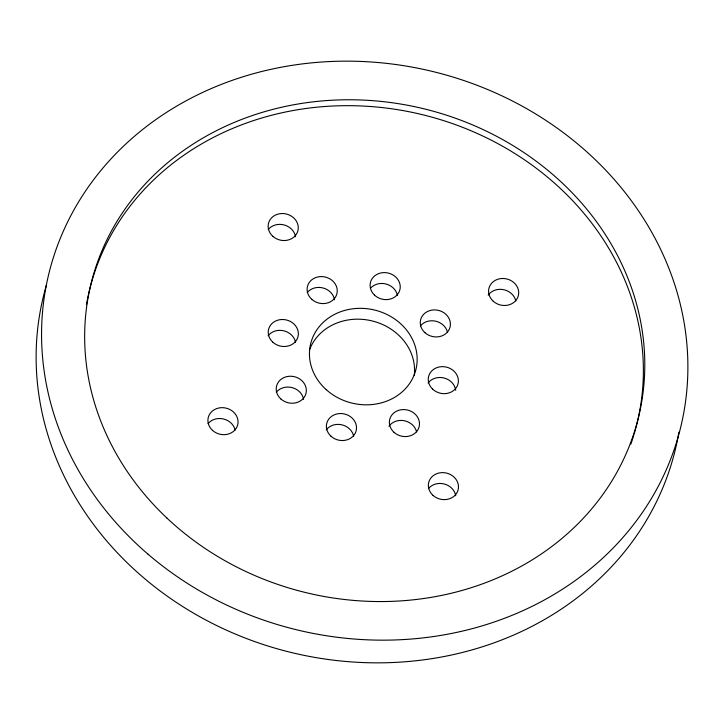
<?xml version="1.0" encoding="UTF-8"?>
<svg xmlns="http://www.w3.org/2000/svg" width="724" height="724" viewBox="0 0 724 724"><rect width="100%" height="100%" fill="white"/><g stroke="black" fill="none" stroke-linecap="round" stroke-linejoin="round"><path stroke-width="1.09" d="M309.555 349.737A54.182 47.884 13.5 0 1 372.154 320.931A54.182 47.884 13.5 0 1 414.237 375.385M428.101 382.96A15.168 13.412 13.5 0 1 444.228 378.055A15.168 13.412 13.5 0 1 455.704 390.272M420.391 325.891A15.168 13.412 13.5 0 1 435.785 321.212A15.168 13.412 13.5 0 1 447.495 332.271M370.489 288.252A15.168 13.412 13.5 0 1 386.073 284.016A15.168 13.412 13.5 0 1 397.413 295.383M307.229 292.55A15.168 13.412 13.5 0 1 323.094 287.989A15.168 13.412 13.5 0 1 334.506 299.772M268.079 335.809A15.168 13.412 13.5 0 1 283.736 330.796A15.168 13.412 13.5 0 1 295.537 342.271M276.324 392.209A15.168 13.412 13.5 0 1 292.179 387.639A15.168 13.412 13.5 0 1 303.591 399.431M326.234 429.857A15.168 13.412 13.5 0 1 341.891 424.834A15.168 13.412 13.5 0 1 353.692 436.319M388.96 426.228A15.168 13.412 13.5 0 1 404.408 420.762A15.168 13.412 13.5 0 1 416.59 431.92M678.877 432.228A325.112 287.319 13.5 0 1 294.541 653.274A325.112 287.319 13.5 0 1 46.544 284.785M428.463 488.591A15.168 13.412 13.5 0 1 444.319 484.021A15.168 13.412 13.5 0 1 455.74 495.813M208.032 423.649A15.168 13.412 13.5 0 1 223.426 418.961A15.168 13.412 13.5 0 1 235.137 430.02M268.251 229.508A15.168 13.412 13.5 0 1 284.107 224.938A15.168 13.412 13.5 0 1 295.519 236.73M488.166 295.139A15.168 13.412 13.5 0 1 503.614 289.672A15.168 13.412 13.5 0 1 515.787 300.831M633.971 434.554A281.763 249.011 13.5 0 1 630.848 444.12M86.464 304.686A281.763 249.011 13.5 0 1 88.4 294.813M88.645 293.727A281.763 249.011 13.5 0 1 426.11 115.605A281.763 249.011 13.5 0 1 634.296 433.486M326.243 389.666A54.182 47.884 13.5 0 0 415.676 370.444A54.182 47.884 13.5 0 0 347.982 309.619A54.182 47.884 13.5 0 0 326.243 389.666M394.046 432.337A15.168 13.412 13.5 0 0 419.087 426.952A15.168 13.412 13.5 0 0 400.137 409.929A15.168 13.412 13.5 0 0 394.046 432.337M432.599 389.105A15.168 13.412 13.5 0 0 457.867 384.435A15.168 13.412 13.5 0 0 439.486 366.914A15.168 13.412 13.5 0 0 432.599 389.105M424.961 332.687A15.168 13.412 13.5 0 0 450.002 327.302A15.168 13.412 13.5 0 0 431.052 310.27A15.168 13.412 13.5 0 0 424.961 332.687M374.444 295.057A15.168 13.412 13.5 0 0 399.711 290.396A15.168 13.412 13.5 0 0 381.331 272.867A15.168 13.412 13.5 0 0 374.444 295.057M311.8 299.347A15.168 13.412 13.5 0 0 336.841 293.962A15.168 13.412 13.5 0 0 317.89 276.93A15.168 13.412 13.5 0 0 311.8 299.347M272.577 341.954A15.168 13.412 13.5 0 0 297.836 337.284A15.168 13.412 13.5 0 0 279.455 319.764A15.168 13.412 13.5 0 0 272.577 341.954M280.894 398.996A15.168 13.412 13.5 0 0 305.935 393.612A15.168 13.412 13.5 0 0 286.976 376.589A15.168 13.412 13.5 0 0 280.894 398.996M330.732 435.993A15.168 13.412 13.5 0 0 355.991 431.332A15.168 13.412 13.5 0 0 337.61 413.802A15.168 13.412 13.5 0 0 330.732 435.993M147.995 554.168A325.112 287.319 13.5 0 0 680.687 427.232A325.112 287.319 13.5 0 0 265.491 70.581A325.112 287.319 13.5 0 0 147.995 554.168M493.252 301.247A15.168 13.412 13.5 0 0 518.294 295.863A15.168 13.412 13.5 0 0 499.343 278.84A15.168 13.412 13.5 0 0 493.252 301.247M433.033 495.388A15.168 13.412 13.5 0 0 458.075 490.003A15.168 13.412 13.5 0 0 439.124 472.971A15.168 13.412 13.5 0 0 433.033 495.388M212.603 430.436A15.168 13.412 13.5 0 0 237.644 425.051A15.168 13.412 13.5 0 0 218.684 408.019A15.168 13.412 13.5 0 0 212.603 430.436M272.821 236.296A15.168 13.412 13.5 0 0 297.863 230.92A15.168 13.412 13.5 0 0 278.903 213.888A15.168 13.412 13.5 0 0 272.821 236.296M167.063 518.194A281.763 249.011 13.5 0 0 635.391 428.644A281.763 249.011 13.5 0 0 291.709 105.143A281.763 249.011 13.5 0 0 167.063 518.194"/></g></svg>
